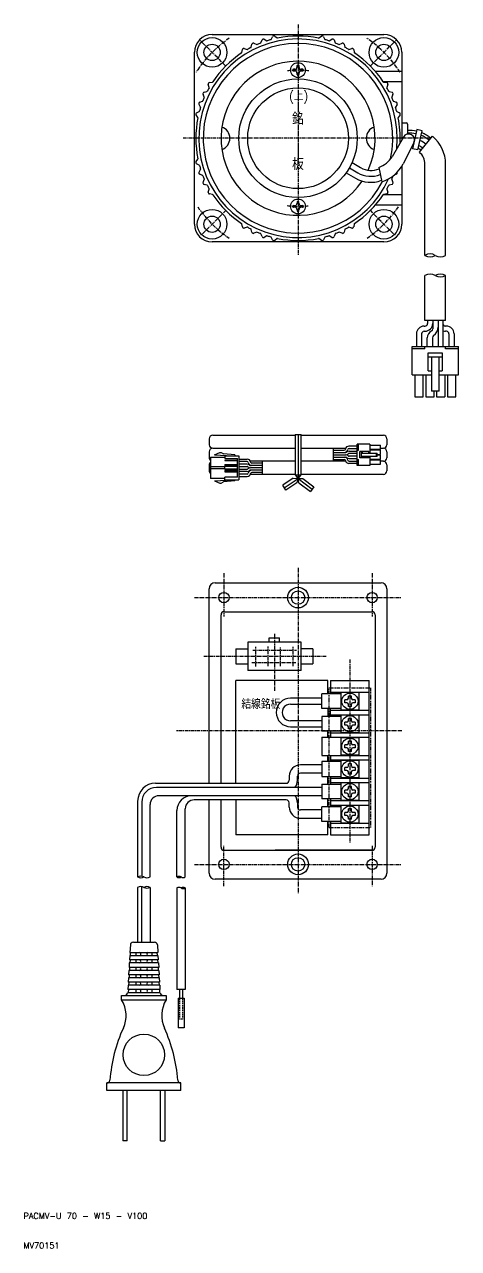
# Model space of a CAD drawing. Extents: x 10 to 447, y 10 to 423.
# Drawn here: x 10.3 to 156.8, y 10 to 423 of the extents above; entities that cross this region are included whole.
import ezdxf

# ---------------------------------------------------------------- set-up
doc = ezdxf.new("R2010")
doc.units = 0
for name, pattern in [('CENTER', [2, 1.25, -0.25, 0.25, -0.25]), ('DASHED', [0.75, 0.5, -0.25]), ('PHANTOM', [2.5, 1.25, -0.25, 0.25, -0.25, 0.25, -0.25])]:
    doc.linetypes.add(name, pattern=pattern)
doc.layers.get('0').update_dxf_attribs({"linetype": 'CONTINUOUS'})
doc.layers.add('CENTER', color=1, linetype='CENTER')
doc.styles.get("Standard").update_dxf_attribs({"font": 'txt.shx', "bigfont": 'bigfont.shx'})
doc.styles.add('STANDARD2', font='txt.shx')

msp = doc.modelspace()

# ---------------------------------------------------------------- linework, layer by layer
at = {"color": 7, "linetype": 'CONTINUOUS'}
for p, q in [((73.68, 419.63), (131.68, 419.63)), ((90.15, 416.84), (90.53, 417.8)), ((91.24, 418.05), (92.13, 417.54)), ((93.59, 417.98), (94.06, 418.89)), ((94.8, 419.07), (95.63, 418.47)), ((109.72, 418.47), (110.55, 419.07)), ((111.29, 418.89), (111.76, 417.98)), ((113.22, 417.54), (114.11, 418.05)), ((114.82, 417.8), (115.2, 416.84)), ((67.68, 355.63), (67.68, 413.63)), ((83.73, 413.54), (83.89, 414.55)), ((84.54, 414.95), (85.52, 414.63)), ((86.86, 415.36), (87.13, 416.35)), ((87.81, 416.68), (88.75, 416.26)), ((116.6, 416.26), (117.54, 416.68)), ((118.23, 416.35), (118.5, 415.36)), ((119.83, 414.63), (120.81, 414.95)), ((121.46, 414.55), (121.62, 413.54)), ((137.68, 413.63), (137.68, 384.07)), ((102.38, 408.73), (102.38, 409.13)), ((102.98, 409.13), (102.98, 408.73)), ((101.58, 407.93), (101.18, 407.93)), ((101.18, 407.33), (101.58, 407.33)), ((102.38, 406.13), (102.38, 406.53)), ((102.98, 406.53), (102.98, 406.13)), ((104.18, 407.93), (103.78, 407.93)), ((103.78, 407.33), (104.18, 407.33)), ((137.68, 407.13), (128.83, 407.13)), ((72.67, 401.78), (72.36, 402.76)), ((72.75, 403.41), (73.77, 403.57)), ((137.68, 403.63), (131.48, 403.63)), ((131.59, 403.57), (132.6, 403.41)), ((132.99, 402.76), (132.68, 401.78)), ((69.5, 396.78), (70.46, 397.15)), ((71.04, 398.55), (70.63, 399.49)), ((70.95, 400.18), (71.94, 400.45)), ((133.41, 400.45), (134.4, 400.18)), ((134.72, 399.49), (134.31, 398.55)), ((134.89, 397.15), (135.85, 396.78)), ((68.84, 391.67), (68.24, 392.51)), ((68.41, 393.24), (69.33, 393.71)), ((69.76, 395.17), (69.25, 396.06)), ((136.1, 396.06), (135.59, 395.17)), ((136.02, 393.71), (136.94, 393.24)), ((137.11, 392.51), (136.51, 391.67)), ((137.68, 389.88), (139.18, 389.88)), ((139.68, 389.38), (139.68, 386.02)), ((138.24, 385.04), (134.4, 378.42)), ((142.82, 387.56), (141.36, 381.12)), ((144.52, 387.17), (142.82, 387.56)), ((143.06, 380.74), (144.52, 387.17)), ((143.63, 379.94), (148.07, 385.31)), ((141.81, 383.09), (138.19, 376.03)), ((143.06, 380.74), (141.36, 381.12)), ((68.24, 376.75), (68.84, 377.58)), ((69.33, 375.54), (68.41, 376.01)), ((120.91, 376.41), (123.81, 374.74)), ((145.52, 345.12), (145.52, 375.91)), ((152.49, 345.12), (152.49, 375.91)), ((69.25, 373.19), (69.76, 374.08)), ((70.46, 372.11), (69.5, 372.48)), ((118.91, 372.95), (122.02, 371.15)), ((120, 374.63), (122.81, 373)), ((129.91, 374.81), (130.96, 369.95)), ((135.85, 372.48), (135.1, 372.19)), ((137.68, 375.13), (137.68, 355.63)), ((70.63, 369.76), (71.04, 370.7)), ((71.94, 368.81), (70.95, 369.08)), ((134.4, 369.08), (133.41, 368.81)), ((134.31, 370.7), (134.72, 369.76)), ((72.36, 366.49), (72.67, 367.47)), ((73.77, 365.68), (72.75, 365.85)), ((131.48, 365.63), (137.68, 365.63)), ((132.6, 365.85), (131.59, 365.68)), ((132.68, 367.47), (132.99, 366.49)), ((101.18, 361.93), (101.58, 361.93)), ((101.58, 361.33), (101.18, 361.33)), ((102.38, 363.13), (102.38, 362.73)), ((102.38, 360.53), (102.38, 360.13)), ((102.98, 362.73), (102.98, 363.13)), ((102.98, 360.13), (102.98, 360.53)), ((103.78, 361.93), (104.18, 361.93)), ((104.18, 361.33), (103.78, 361.33)), ((128.83, 362.13), (137.68, 362.13)), ((83.89, 354.7), (83.73, 355.72)), ((121.62, 355.72), (121.46, 354.7)), ((85.52, 354.62), (84.54, 354.31)), ((87.13, 352.91), (86.86, 353.9)), ((88.75, 352.99), (87.81, 352.58)), ((90.53, 351.45), (90.15, 352.41)), ((92.13, 351.71), (91.24, 351.2)), ((94.06, 350.37), (93.59, 351.28)), ((111.76, 351.28), (111.29, 350.37)), ((114.11, 351.2), (113.22, 351.71)), ((115.2, 352.41), (114.82, 351.45)), ((117.54, 352.58), (116.6, 352.99)), ((118.5, 353.9), (118.23, 352.91)), ((120.81, 354.31), (119.83, 354.62)), ((131.68, 349.63), (73.68, 349.63)), ((95.63, 350.79), (94.8, 350.19)), ((110.55, 350.19), (109.72, 350.79)), ((145.52, 323.12), (145.52, 338.35)), ((152.49, 323.12), (152.49, 338.35)), ((152.49, 323.12), (145.52, 323.12)), ((146.39, 323.12), (146.39, 322.13)), ((148.13, 323.12), (148.13, 320.38)), ((149.96, 323.12), (149.96, 314.41)), ((151.71, 314.41), (151.71, 323.12)), ((142.64, 318.64), (142.64, 314.41)), ((144.39, 318.64), (144.39, 314.41)), ((145.26, 321.26), (145.52, 321.26)), ((145.26, 319.51), (145.52, 319.51)), ((152.75, 321.26), (152.49, 321.26)), ((152.75, 319.51), (152.49, 319.51)), ((153.62, 318.64), (153.62, 314.41)), ((155.37, 318.64), (155.37, 314.41)), ((141.16, 314.41), (156.85, 314.41)), ((141.16, 304.82), (141.16, 314.41)), ((145.52, 313.54), (145.52, 314.41)), ((146.3, 314.41), (146.3, 317.32)), ((148.05, 317.32), (148.05, 314.41)), ((152.49, 313.54), (152.49, 314.41)), ((156.85, 304.82), (156.85, 314.41)), ((145.52, 313.54), (141.16, 313.54)), ((146.65, 312.23), (151.36, 312.23)), ((146.65, 306.13), (146.65, 312.23)), ((146.65, 310.92), (151.36, 310.92)), ((147.7, 310.92), (147.7, 299.33)), ((150.31, 299.33), (150.31, 310.92)), ((151.36, 312.23), (151.36, 306.13)), ((156.85, 313.54), (152.49, 313.54)), ((146.65, 306.13), (147.7, 306.13)), ((150.31, 306.13), (151.36, 306.13)), ((141.16, 304.82), (147.7, 304.82)), ((142.12, 304.82), (142.12, 297.33)), ((144.91, 297.33), (144.91, 304.82)), ((145.78, 304.82), (145.78, 297.33)), ((150.31, 304.82), (156.85, 304.82)), ((152.23, 304.82), (152.23, 297.33)), ((153.1, 304.82), (153.1, 297.33)), ((155.89, 297.33), (155.89, 304.82)), ((150.31, 299.33), (147.7, 299.33)), ((148.57, 297.33), (148.57, 299.33)), ((149.44, 299.33), (149.44, 297.33)), ((142.12, 297.33), (144.91, 297.33)), ((145.78, 297.33), (148.57, 297.33)), ((149.44, 297.33), (152.23, 297.33)), ((153.1, 297.33), (155.89, 297.33)), ((72.68, 283.23), (72.68, 281.23)), ((73.88, 284.43), (101.68, 284.43)), ((101.68, 284.63), (101.68, 271.03)), ((101.68, 284.63), (103.68, 284.63)), ((102.68, 284.63), (102.68, 269.83)), ((103.68, 271.03), (103.68, 284.63)), ((103.68, 284.43), (131.48, 284.43)), ((122.68, 274.23), (122.68, 281.43)), ((126.92, 281.43), (122.68, 281.43)), ((123.08, 279.43), (123.08, 281.43)), ((126.92, 281.43), (126.92, 278.43)), ((126.92, 281.05), (130.52, 281.05)), ((130.52, 279.65), (130.52, 281.05)), ((132.68, 283.23), (132.68, 281.23)), ((72.68, 278.83), (72.68, 276.83)), ((73.12, 277.03), (77.92, 277.03)), ((73.12, 277.03), (73.12, 269.83)), ((73.88, 280.03), (101.68, 280.03)), ((74.48, 277.83), (76.28, 278.63)), ((74.48, 277.83), (80.6, 277.43)), ((76.28, 278.63), (76.68, 278.63)), ((76.68, 278.63), (77.48, 278.11)), ((81.4, 277.86), (77.48, 278.11)), ((77.92, 277.43), (82.68, 277.43)), ((77.92, 277.43), (77.92, 276.63)), ((81.4, 277.86), (81.4, 277.43)), ((82.68, 277.43), (82.68, 269.43)), ((103.68, 280.03), (118.75, 280.03)), ((114.68, 275.63), (114.68, 280.03)), ((114.68, 279.43), (118.28, 279.43)), ((114.68, 278.63), (118.77, 278.63)), ((114.68, 277.83), (118.77, 277.83)), ((114.68, 277.83), (118.77, 277.83)), ((114.68, 277.03), (118.77, 277.03)), ((122.68, 280.75), (119.85, 280.75)), ((119.88, 279.95), (122.68, 279.95)), ((119.88, 279.07), (122.68, 279.07)), ((122.68, 278.27), (119.88, 278.27)), ((122.68, 277.39), (119.88, 277.39)), ((122.68, 279.43), (123.08, 279.43)), ((123.52, 276.75), (123.52, 278.91)), ((126.52, 278.91), (123.52, 278.91)), ((126.52, 276.75), (123.52, 276.75)), ((124.12, 276.75), (124.12, 278.91)), ((124.12, 278.43), (129.44, 278.43)), ((129.44, 277.23), (124.12, 277.23)), ((124.44, 278.43), (124.44, 278.91)), ((124.44, 276.75), (124.44, 277.23)), ((126.52, 278.43), (126.52, 278.91)), ((126.52, 276.75), (126.52, 277.23)), ((130.52, 279.65), (126.92, 279.65)), ((130.52, 279.37), (126.92, 279.37)), ((126.92, 277.23), (126.92, 274.23)), ((129.16, 277.23), (129.16, 278.43)), ((129.44, 277.23), (129.44, 278.43)), ((129.44, 277.97), (130.52, 277.97)), ((130.52, 277.69), (129.44, 277.69)), ((130.52, 280.03), (131.48, 280.03)), ((130.52, 277.97), (130.52, 279.37)), ((130.52, 276.29), (130.52, 277.69)), ((132.68, 278.83), (132.68, 276.83)), ((72.68, 274.43), (72.68, 272.43)), ((77.92, 273.75), (73.12, 273.75)), ((77.92, 273.11), (73.12, 273.11)), ((77.92, 276.63), (82.28, 276.63)), ((77.92, 276.05), (82.28, 276.05)), ((77.92, 276.05), (77.92, 275.85)), ((77.92, 275.85), (82.28, 275.85)), ((77.92, 274.57), (77.92, 274.37)), ((77.92, 274.57), (82.28, 274.57)), ((77.92, 274.37), (82.28, 274.37)), ((77.92, 274.17), (77.92, 273.97)), ((77.92, 274.17), (82.28, 274.17)), ((77.92, 273.97), (82.28, 273.97)), ((77.92, 273.11), (77.92, 273.75)), ((77.92, 273.09), (82.28, 273.09)), ((77.92, 273.09), (77.92, 272.89)), ((77.92, 272.89), (82.28, 272.89)), ((77.92, 272.69), (77.92, 272.49)), ((77.92, 272.69), (82.28, 272.69)), ((82.28, 270.23), (82.28, 276.63)), ((82.68, 276.35), (85.5, 276.35)), ((85.48, 275.55), (82.68, 275.55)), ((85.48, 274.67), (82.68, 274.67)), ((82.68, 273.87), (85.48, 273.87)), ((82.68, 272.99), (85.48, 272.99)), ((90.68, 274.23), (86.58, 274.23)), ((90.68, 273.43), (86.58, 273.43)), ((90.68, 273.43), (86.58, 273.43)), ((90.68, 272.63), (86.58, 272.63)), ((101.68, 275.63), (86.6, 275.63)), ((90.68, 275.03), (87.08, 275.03)), ((90.68, 271.23), (90.68, 275.63)), ((118.75, 275.63), (103.68, 275.63)), ((114.68, 276.23), (118.28, 276.23)), ((122.68, 274.91), (119.85, 274.91)), ((119.88, 276.59), (122.68, 276.59)), ((119.88, 275.71), (122.68, 275.71)), ((122.68, 276.23), (123.08, 276.23)), ((126.92, 274.23), (122.68, 274.23)), ((123.08, 274.23), (123.08, 276.23)), ((130.52, 276.29), (126.92, 276.29)), ((130.52, 276.01), (126.92, 276.01)), ((126.92, 274.61), (130.52, 274.61)), ((130.52, 274.61), (130.52, 276.01)), ((131.48, 275.63), (130.52, 275.63)), ((132.68, 274.43), (132.68, 272.43)), ((77.92, 269.83), (73.12, 269.83)), ((74.48, 269.03), (80.6, 269.43)), ((74.48, 269.03), (76.28, 268.23)), ((76.68, 268.23), (77.48, 268.74)), ((81.4, 269), (77.48, 268.74)), ((77.92, 272.49), (82.28, 272.49)), ((77.92, 272.29), (77.92, 272.09)), ((77.92, 272.29), (82.28, 272.29)), ((77.92, 272.09), (82.28, 272.09)), ((82.28, 270.23), (77.92, 270.23)), ((77.92, 269.43), (77.92, 270.23)), ((77.92, 269.43), (82.68, 269.43)), ((81.4, 269), (81.4, 269.43)), ((85.48, 272.19), (82.68, 272.19)), ((85.48, 271.31), (82.68, 271.31)), ((82.68, 270.51), (85.5, 270.51)), ((101.68, 271.23), (86.6, 271.23)), ((90.68, 271.83), (87.08, 271.83)), ((101.03, 269.93), (97.49, 267.56)), ((98.05, 266.73), (102.68, 269.83)), ((101.03, 269.93), (102.68, 269.83)), ((101.68, 271.03), (103.68, 271.03)), ((101.68, 271.03), (102.68, 269.83)), ((102.28, 270.31), (102.28, 269.85)), ((102.68, 269.83), (102.32, 268.38)), ((102.68, 269.83), (103.68, 271.03)), ((102.68, 269.83), (104.28, 269.88)), ((102.68, 269.83), (107.46, 266.25)), ((103, 268.34), (102.68, 269.83)), ((103.08, 269.84), (103.08, 270.31)), ((131.48, 271.23), (103.68, 271.23)), ((104.28, 269.88), (108.06, 267.05)), ((76.28, 268.23), (76.68, 268.23)), ((98.6, 265.9), (97.49, 267.56)), ((102.32, 268.38), (98.6, 265.9)), ((103, 268.34), (106.86, 265.45)), ((108.06, 267.05), (106.86, 265.45)), ((72.68, 167), (72.68, 232.63)), ((74.68, 234.63), (130.68, 234.63)), ((132.68, 232.63), (132.68, 136.63)), ((76.68, 167), (76.68, 223.88)), ((77.68, 224.88), (127.68, 224.88)), ((128.68, 223.88), (128.68, 145.38)), ((92.98, 214.63), (92.98, 216.03)), ((92.98, 216.03), (96.38, 216.03)), ((96.38, 214.63), (96.38, 216.03)), ((81.68, 212.33), (81.68, 207.33)), ((81.68, 212.33), (85.68, 212.33)), ((103.68, 214.63), (85.68, 214.63)), ((85.68, 214.63), (85.68, 205.03)), ((103.68, 205.03), (103.68, 214.63)), ((107.68, 212.33), (103.68, 212.33)), ((107.68, 212.33), (107.68, 207.33)), ((81.68, 207.33), (85.68, 207.33)), ((103.68, 207.33), (107.68, 207.33)), ((103.68, 205.03), (85.68, 205.03)), ((81.68, 167), (81.68, 201.63)), ((112.68, 201.63), (81.68, 201.63)), ((112.68, 197.18), (112.68, 201.63)), ((113.68, 201.63), (113.68, 197.18)), ((113.68, 201.63), (126.68, 201.63)), ((126.68, 149.63), (126.68, 201.63)), ((110.68, 195.68), (100.14, 195.68)), ((117.18, 197.18), (110.68, 197.18)), ((110.68, 192.18), (110.68, 197.18)), ((113.68, 197.74), (126.68, 197.74)), ((117.18, 191.68), (117.18, 197.68)), ((117.18, 197.68), (123.18, 197.68)), ((119.18, 195.18), (118.43, 195.18)), ((118.43, 194.18), (118.43, 195.18)), ((119.18, 194.18), (118.43, 194.18)), ((119.68, 195.68), (119.68, 196.43)), ((120.68, 196.43), (119.68, 196.43)), ((120.68, 195.68), (120.68, 196.43)), ((121.93, 195.18), (121.18, 195.18)), ((121.93, 194.18), (121.18, 194.18)), ((121.93, 195.18), (121.93, 194.18)), ((123.18, 197.68), (123.18, 191.68)), ((100.14, 193.68), (110.68, 193.68)), ((117.18, 192.18), (110.68, 192.18)), ((112.68, 192.18), (112.68, 189.56)), ((113.68, 189.56), (113.68, 192.18)), ((113.68, 191.62), (126.68, 191.62)), ((113.68, 190.12), (126.68, 190.12)), ((123.18, 191.68), (117.18, 191.68)), ((117.18, 190.06), (123.18, 190.06)), ((117.18, 184.06), (117.18, 190.06)), ((119.68, 192.93), (119.68, 193.68)), ((120.68, 192.93), (119.68, 192.93)), ((120.68, 192.93), (120.68, 193.68)), ((123.18, 190.06), (123.18, 184.06)), ((110.68, 188.06), (100.14, 188.06)), ((100.14, 186.06), (110.68, 186.06)), ((117.18, 189.56), (110.68, 189.56)), ((110.68, 189.56), (110.68, 184.56)), ((119.18, 187.56), (118.43, 187.56)), ((118.43, 186.56), (118.43, 187.56)), ((119.18, 186.56), (118.43, 186.56)), ((119.68, 188.06), (119.68, 188.81)), ((120.68, 188.81), (119.68, 188.81)), ((119.68, 185.31), (119.68, 186.06)), ((120.68, 188.06), (120.68, 188.81)), ((120.68, 185.31), (120.68, 186.06)), ((121.93, 187.56), (121.18, 187.56)), ((121.93, 186.56), (121.18, 186.56)), ((121.93, 187.56), (121.93, 186.56)), ((117.18, 184.56), (110.68, 184.56)), ((110.68, 182.5), (126.68, 182.5)), ((110.68, 182.5), (110.68, 176.38)), ((112.68, 182.5), (112.68, 184.56)), ((113.68, 184.56), (113.68, 182.5)), ((113.68, 184), (126.68, 184)), ((123.18, 184.06), (117.18, 184.06)), ((117.18, 182.44), (123.18, 182.44)), ((117.18, 176.44), (117.18, 182.44)), ((120.68, 185.31), (119.68, 185.31)), ((123.18, 182.44), (123.18, 176.44)), ((119.18, 179.94), (118.43, 179.94)), ((118.43, 178.94), (118.43, 179.94)), ((119.18, 178.94), (118.43, 178.94)), ((119.68, 180.44), (119.68, 181.19)), ((120.68, 181.19), (119.68, 181.19)), ((119.68, 177.69), (119.68, 178.44)), ((120.68, 177.69), (119.68, 177.69)), ((120.68, 180.44), (120.68, 181.19)), ((120.68, 177.69), (120.68, 178.44)), ((121.93, 179.94), (121.18, 179.94)), ((121.93, 178.94), (121.18, 178.94)), ((121.93, 179.94), (121.93, 178.94)), ((110.68, 176.38), (126.68, 176.38)), ((117.18, 174.32), (110.68, 174.32)), ((110.68, 174.32), (110.68, 169.32)), ((112.68, 174.32), (112.68, 176.38)), ((113.68, 176.38), (113.68, 174.32)), ((113.68, 174.88), (126.68, 174.88)), ((123.18, 176.44), (117.18, 176.44)), ((117.18, 174.82), (123.18, 174.82)), ((117.18, 168.82), (117.18, 174.82)), ((119.68, 172.82), (119.68, 173.57)), ((120.68, 173.57), (119.68, 173.57)), ((120.68, 172.82), (120.68, 173.57)), ((123.18, 174.82), (123.18, 168.82)), ((99.68, 169.42), (99.68, 168)), ((102.48, 168), (102.48, 169.42)), ((110.68, 173.22), (103.48, 173.22)), ((110.68, 170.42), (103.48, 170.42)), ((119.18, 172.32), (118.43, 172.32)), ((118.43, 171.32), (118.43, 172.32)), ((119.18, 171.32), (118.43, 171.32)), ((119.68, 170.07), (119.68, 170.82)), ((120.68, 170.07), (119.68, 170.07)), ((120.68, 170.07), (120.68, 170.82)), ((121.93, 172.32), (121.18, 172.32)), ((121.93, 171.32), (121.18, 171.32)), ((121.93, 172.32), (121.93, 171.32)), ((54.54, 167), (72.68, 167)), ((110.68, 165.6), (54.94, 165.6)), ((72.68, 167), (76.68, 167)), ((76.68, 167), (81.68, 167)), ((81.68, 167), (98.68, 167)), ((110.68, 169.32), (117.18, 169.32)), ((110.68, 166.7), (117.18, 166.7)), ((110.68, 166.7), (110.68, 161.7)), ((112.68, 166.7), (112.68, 169.32)), ((113.68, 169.32), (113.68, 166.7)), ((113.68, 168.76), (126.68, 168.76)), ((113.68, 167.26), (126.68, 167.26)), ((123.18, 168.82), (117.18, 168.82)), ((117.18, 167.2), (123.18, 167.2)), ((117.18, 161.2), (117.18, 167.2)), ((119.68, 165.2), (119.68, 165.95)), ((120.68, 165.95), (119.68, 165.95)), ((120.68, 165.2), (120.68, 165.95)), ((123.18, 167.2), (123.18, 161.2)), ((110.68, 162.8), (55.74, 162.8)), ((72.68, 161.4), (67.61, 161.4)), ((72.68, 136.63), (72.68, 161.4)), ((76.68, 161.4), (72.68, 161.4)), ((81.68, 161.4), (76.68, 161.4)), ((76.68, 145.38), (76.68, 161.15)), ((81.68, 161.4), (81.68, 149.63)), ((98.68, 161.4), (81.68, 161.4)), ((117.18, 161.7), (110.68, 161.7)), ((112.68, 159.08), (112.68, 161.7)), ((113.68, 161.7), (113.68, 159.08)), ((113.68, 161.14), (126.68, 161.14)), ((123.18, 161.2), (117.18, 161.2)), ((119.18, 164.7), (118.43, 164.7)), ((118.43, 163.7), (118.43, 164.7)), ((119.18, 163.7), (118.43, 163.7)), ((119.68, 162.45), (119.68, 163.2)), ((120.68, 162.45), (119.68, 162.45)), ((120.68, 162.45), (120.68, 163.2)), ((121.93, 164.7), (121.18, 164.7)), ((121.93, 163.7), (121.18, 163.7)), ((121.93, 164.7), (121.93, 163.7)), ((48.54, 161), (48.54, 135.37)), ((49.94, 160.6), (49.94, 135.62)), ((52.74, 135.37), (52.74, 159.8)), ((61.81, 135.37), (61.81, 157.8)), ((64.61, 135.37), (64.61, 158.4)), ((99.68, 158.98), (99.68, 160.4)), ((102.48, 160.4), (102.48, 158.98)), ((110.68, 157.98), (103.48, 157.98)), ((117.18, 159.08), (110.68, 159.08)), ((110.68, 154.08), (110.68, 159.08)), ((113.68, 159.64), (126.68, 159.64)), ((117.18, 159.58), (123.18, 159.58)), ((117.18, 153.58), (117.18, 159.58)), ((119.18, 157.08), (118.43, 157.08)), ((118.43, 156.08), (118.43, 157.08)), ((119.68, 157.58), (119.68, 158.33)), ((120.68, 158.33), (119.68, 158.33)), ((120.68, 157.58), (120.68, 158.33)), ((121.93, 157.08), (121.18, 157.08)), ((121.93, 157.08), (121.93, 156.08)), ((123.18, 159.58), (123.18, 153.58)), ((103.48, 155.18), (110.68, 155.18)), ((117.18, 154.08), (110.68, 154.08)), ((112.68, 149.63), (112.68, 154.08)), ((113.68, 154.08), (113.68, 149.63)), ((113.68, 153.52), (126.68, 153.52)), ((123.18, 153.58), (117.18, 153.58)), ((119.18, 156.08), (118.43, 156.08)), ((119.68, 154.83), (119.68, 155.58)), ((120.68, 154.83), (119.68, 154.83)), ((120.68, 154.83), (120.68, 155.58)), ((121.93, 156.08), (121.18, 156.08)), ((112.68, 149.63), (81.68, 149.63)), ((113.68, 149.63), (126.68, 149.63)), ((113.68, 149.63), (126.68, 149.63)), ((77.68, 144.38), (127.68, 144.38)), ((127.68, 144.38), (94.97, 144.38)), ((130.68, 134.63), (74.68, 134.63)), ((48.54, 131.86), (48.54, 113.36)), ((49.94, 113.36), (49.94, 132.11)), ((52.74, 131.86), (52.74, 113.36)), ((61.81, 131.65), (61.81, 97.42)), ((64.61, 131.65), (64.61, 97.42)), ((46.09, 112.42), (45.94, 109.86)), ((47.09, 113.36), (54.2, 113.36)), ((55.2, 112.42), (55.35, 109.86)), ((45.88, 108.86), (45.79, 107.36)), ((45.88, 108.86), (55.41, 108.86)), ((45.94, 109.86), (55.35, 109.86)), ((46.08, 108.86), (46.14, 109.86)), ((47.94, 109.86), (47.94, 108.86)), ((53.34, 109.86), (53.34, 108.86)), ((55.21, 108.86), (55.15, 109.86)), ((55.41, 108.86), (55.49, 107.36)), ((45.58, 103.86), (45.49, 102.36)), ((55.7, 103.86), (45.58, 103.86)), ((45.73, 106.36), (45.64, 104.86)), ((55.64, 104.86), (45.64, 104.86)), ((55.55, 106.36), (45.73, 106.36)), ((45.84, 104.86), (45.78, 103.86)), ((55.49, 107.36), (45.79, 107.36)), ((45.99, 107.36), (45.93, 106.36)), ((47.94, 107.36), (47.94, 106.36)), ((47.94, 104.86), (47.94, 103.86)), ((53.34, 107.36), (53.34, 106.36)), ((53.34, 104.86), (53.34, 103.86)), ((55.29, 107.36), (55.35, 106.36)), ((55.44, 104.86), (55.5, 103.86)), ((55.55, 106.36), (55.64, 104.86)), ((55.7, 103.86), (55.79, 102.36)), ((45.44, 101.36), (45.35, 99.86)), ((55.94, 99.86), (45.35, 99.86)), ((55.85, 101.36), (45.44, 101.36)), ((55.79, 102.36), (45.49, 102.36)), ((45.55, 99.86), (45.49, 98.86)), ((45.7, 102.36), (45.64, 101.36)), ((47.94, 102.36), (47.94, 101.36)), ((47.94, 99.86), (47.94, 98.86)), ((53.34, 102.36), (53.34, 101.36)), ((53.34, 99.86), (53.34, 98.86)), ((55.59, 102.36), (55.65, 101.36)), ((55.74, 99.86), (55.79, 98.86)), ((55.85, 101.36), (55.94, 99.86)), ((43.14, 95.36), (58.14, 95.36)), ((43.14, 93.86), (43.14, 95.36)), ((45.14, 96.36), (56.14, 96.36)), ((45.29, 98.86), (45.2, 97.36)), ((56.08, 97.36), (45.2, 97.36)), ((55.99, 98.86), (45.29, 98.86)), ((45.4, 97.36), (45.34, 96.36)), ((47.94, 97.36), (47.94, 96.36)), ((53.34, 97.36), (53.34, 96.36)), ((55.88, 97.36), (55.94, 96.36)), ((55.99, 98.86), (56.08, 97.36)), ((58.14, 95.36), (58.14, 93.86)), ((64.61, 97.42), (61.81, 97.42)), ((62.71, 97.42), (62.71, 94.42)), ((63.71, 97.42), (63.71, 94.42)), ((43.33, 93.86), (58.04, 93.86)), ((62.21, 94.42), (64.21, 94.42)), ((62.21, 94.42), (62.21, 84.42)), ((64.21, 94.42), (64.21, 84.42)), ((64.21, 84.42), (62.21, 84.42)), ((38.14, 63.36), (38.14, 65.86)), ((63.14, 65.86), (38.14, 65.86)), ((63.14, 63.36), (38.14, 63.36)), ((43.54, 63.36), (43.54, 46.36)), ((45.04, 46.36), (45.04, 63.36)), ((56.24, 46.36), (56.24, 63.36)), ((57.74, 63.36), (57.74, 46.36)), ((63.14, 63.36), (63.14, 65.86)), ((45.04, 46.36), (43.54, 46.36)), ((56.24, 46.36), (57.74, 46.36))]:
    msp.add_line(p, q, dxfattribs=at)
at = {"color": 3, "linetype": 'PHANTOM'}
for p, q in [((113.18, 152.02), (113.18, 199.24)), ((113.18, 199.24), (127.18, 199.24)), ((127.18, 199.24), (127.18, 152.02)), ((113.18, 152.02), (127.18, 152.02))]:
    msp.add_line(p, q, dxfattribs=at)
at = {"color": 3, "linetype": 'DASHED'}
for p, q in [((62.71, 94.42), (62.71, 87.42)), ((63.71, 94.42), (63.71, 87.42)), ((63.71, 87.42), (62.71, 87.42))]:
    msp.add_line(p, q, dxfattribs=at)
at = {"color": 7, "linetype": 'CONTINUOUS'}
for centre, radius in [((73.68, 413.62), 5), ((131.67, 413.62), 5), ((73.68, 413.62), 2.75), ((131.67, 413.62), 2.75), ((102.68, 407.63), 2.5), ((102.68, 384.63), 20), ((102.68, 384.63), 17), ((102.68, 361.63), 2.5), ((73.68, 355.64), 5), ((131.67, 355.64), 5), ((73.68, 355.64), 2.75), ((131.67, 355.64), 2.75), ((77.68, 229.63), 1.75), ((102.68, 229.63), 3.5), ((102.68, 229.63), 2.25), ((127.68, 229.63), 1.75), ((120.18, 194.68), 2.75), ((120.18, 187.06), 2.75), ((120.18, 179.44), 2.75), ((120.18, 171.82), 2.75), ((120.18, 164.2), 2.75), ((120.18, 156.58), 2.75), ((77.68, 139.63), 1.75), ((102.68, 139.63), 3.5), ((102.68, 139.63), 2.25), ((127.68, 139.63), 1.75), ((50.64, 75.36), 7)]:
    msp.add_circle(centre, radius, dxfattribs=at)
for centre, radius, start, end in [((73.68, 413.63), 6, 90, 180), ((102.68, 384.63), 33.5, 354.0857, 335.8513), ((90.99, 417.62), 0.5, 60.2333, 158.7667), ((92.23, 417.72), 0.2, 240.2333, 287.5182), ((102.68, 384.63), 34.5, 105.4818, 107.5182), ((93.41, 418.07), 0.2, 285.4818, 332.7667), ((94.5, 418.66), 0.5, 54.2333, 152.7667), ((95.75, 418.63), 0.2, 234.2333, 281.5182), ((102.68, 384.63), 34.5, 78.4818, 101.5182), ((109.6, 418.63), 0.2, 258.4818, 305.7667), ((110.85, 418.66), 0.5, 27.2333, 125.7667), ((111.94, 418.07), 0.2, 207.2333, 254.5182), ((102.68, 384.63), 34.5, 72.4818, 74.5182), ((113.12, 417.72), 0.2, 252.4818, 299.7667), ((114.36, 417.62), 0.5, 21.2333, 119.7667), ((131.68, 413.63), 6, 0, 90), ((102.68, 384.63), 32, 347.4621, 332.8051), ((102.68, 384.63), 34.5, 123.4818, 146.5182), ((83.53, 413.57), 0.2, 303.4818, 350.7667), ((84.39, 414.47), 0.5, 72.2333, 170.7667), ((85.58, 414.82), 0.2, 252.2333, 299.5182), ((102.68, 384.63), 34.5, 117.4818, 119.5182), ((86.66, 415.41), 0.2, 297.4818, 344.7667), ((87.61, 416.22), 0.5, 66.2333, 164.7667), ((88.83, 416.44), 0.2, 246.2333, 293.5182), ((102.68, 384.63), 34.5, 111.4818, 113.5182), ((89.97, 416.92), 0.2, 291.4818, 338.7667), ((115.38, 416.92), 0.2, 201.2333, 248.5182), ((102.68, 384.63), 34.5, 66.4818, 68.5182), ((116.52, 416.44), 0.2, 246.4818, 293.7667), ((117.74, 416.22), 0.5, 15.2333, 113.7667), ((118.69, 415.41), 0.2, 195.2333, 242.5182), ((102.68, 384.63), 34.5, 60.4818, 62.5182), ((119.77, 414.82), 0.2, 240.4818, 287.7667), ((120.96, 414.47), 0.5, 9.2333, 107.7667), ((121.82, 413.57), 0.2, 189.2333, 236.5182), ((102.68, 384.63), 34.5, 33.4818, 56.5182), ((102.68, 384.63), 26, 335.5385, 326.2416), ((102.68, 409.13), 0.3, 90.0191, 180), ((102.68, 409.13), 0.3, 0, 90.0191), ((101.18, 407.63), 0.3, 90.0191, 180), ((101.18, 407.63), 0.3, 180, 269.9809), ((101.58, 408.73), 0.8, 270, 0), ((101.58, 406.53), 0.8, 0, 90), ((102.68, 406.13), 0.3, 180, 269.9809), ((102.68, 406.13), 0.3, 269.9809, 0), ((103.78, 408.73), 0.8, 180, 269.9928), ((103.78, 406.53), 0.8, 90.0072, 180), ((104.18, 407.63), 0.3, 0, 90.0191), ((104.18, 407.63), 0.3, 269.9809, 0), ((102.68, 384.63), 34.5, 150.4818, 152.5182), ((72.83, 402.91), 0.5, 99.2333, 197.7667), ((72.48, 401.72), 0.2, 330.4818, 17.7667), ((73.73, 403.77), 0.2, 279.2333, 326.5182), ((131.62, 403.77), 0.2, 213.4818, 260.7667), ((132.52, 402.91), 0.5, 342.2333, 80.7667), ((132.87, 401.72), 0.2, 162.2333, 209.5182), ((102.68, 384.63), 34.5, 27.4818, 29.5182), ((69.68, 396.31), 0.5, 111.2333, 209.7667), ((70.39, 397.33), 0.2, 291.2333, 338.5182), ((102.68, 384.63), 34.5, 156.4818, 158.5182), ((71.08, 399.69), 0.5, 105.2333, 203.7667), ((70.86, 398.47), 0.2, 336.4818, 23.7667), ((71.89, 400.64), 0.2, 285.2333, 332.5182), ((133.46, 400.64), 0.2, 207.4818, 254.7667), ((134.49, 398.47), 0.2, 156.2333, 203.5182), ((102.68, 384.63), 34.5, 21.4818, 23.5182), ((134.27, 399.69), 0.5, 336.2333, 74.7667), ((134.96, 397.33), 0.2, 201.4818, 248.7667), ((135.67, 396.31), 0.5, 330.2333, 68.7667), ((68.64, 392.8), 0.5, 117.2333, 215.7667), ((69.23, 393.89), 0.2, 297.2333, 344.5182), ((102.68, 384.63), 34.5, 162.4818, 164.5182), ((69.58, 395.07), 0.2, 342.4818, 29.7667), ((135.77, 395.07), 0.2, 150.2333, 197.5182), ((102.68, 384.63), 34.5, 15.4818, 17.5182), ((136.12, 393.89), 0.2, 195.4818, 242.7667), ((136.71, 392.8), 0.5, 324.2333, 62.7667), ((102.68, 384.63), 34.5, 168.4818, 191.5182), ((68.67, 391.56), 0.2, 348.4818, 35.7667), ((75.68, 384.63), 4, 288.6293, 71.3703), ((129.68, 384.63), 4, 108.6297, 251.3707), ((136.68, 391.56), 0.2, 144.2333, 191.5182), ((102.68, 384.63), 34.5, 357.547, 11.5182), ((139.18, 389.38), 0.5, 0, 90), ((140, 384.02), 2.03, 332.8657, 149.8637), ((140.29, 375.91), 11.33, 77.7524, 93.1074), ((140.29, 375.91), 10.46, 77.8008, 93.3667), ((140.29, 375.91), 10.46, 50.3493, 68.215), ((140.29, 375.91), 11.33, 50.3493, 68.9088), ((140.29, 375.91), 12.2, 359.9995, 50.3493), ((140.29, 375.91), 6.1, 78.2504, 81.2471), ((140.29, 375.91), 6.1, 50.349, 61.6919), ((140.29, 375.91), 6.97, 50.3491, 63.6665), ((140.29, 375.91), 8.71, 50.3497, 66.404), ((68.64, 376.46), 0.5, 144.2333, 242.7667), ((68.67, 377.7), 0.2, 324.2333, 11.5182), ((127.48, 382.43), 8, 287.7212, 329.8637), ((127.33, 381.59), 12.2, 287.302, 332.8657), ((140.29, 375.91), 5.23, 0, 50.3489), ((69.68, 372.94), 0.5, 150.2333, 248.7667), ((69.23, 375.36), 0.2, 15.4818, 62.7667), ((102.68, 384.63), 34.5, 195.4818, 197.5182), ((69.58, 374.18), 0.2, 330.2333, 17.5182), ((70.39, 371.92), 0.2, 21.4818, 68.7667), ((102.68, 384.63), 34.5, 201.4818, 203.5182), ((127.31, 380.81), 9.01, 239.9996, 290.3285), ((127.33, 380.84), 7.05, 239.9993, 292.357), ((102.68, 384.63), 34.5, 336.4818, 338.3588), ((135.67, 372.94), 0.5, 291.2333, 23.1504), ((71.08, 369.56), 0.5, 156.2333, 254.7667), ((70.86, 370.78), 0.2, 336.2333, 23.5182), ((71.89, 368.61), 0.2, 27.4818, 74.7667), ((102.68, 384.63), 34.5, 207.4818, 209.5182), ((72.48, 367.53), 0.2, 342.2333, 29.5182), ((127.19, 380.11), 10.34, 239.9994, 290.7483), ((132.87, 367.53), 0.2, 150.4818, 197.7667), ((102.68, 384.63), 34.5, 330.4818, 332.5182), ((133.46, 368.61), 0.2, 105.2333, 152.5182), ((134.49, 370.78), 0.2, 156.4818, 203.7667), ((134.27, 369.56), 0.5, 285.2333, 23.7667), ((72.83, 366.34), 0.5, 162.2333, 260.7667), ((73.73, 365.48), 0.2, 33.4818, 80.7667), ((102.68, 384.63), 34.5, 213.4818, 236.5182), ((102.68, 384.63), 34.5, 303.4818, 326.5182), ((131.62, 365.48), 0.2, 99.2333, 146.5182), ((132.52, 366.34), 0.5, 279.2333, 17.7667), ((101.18, 361.63), 0.3, 90, 180), ((101.18, 361.63), 0.3, 180, 270), ((101.58, 362.73), 0.8, 270, 0), ((101.58, 360.53), 0.8, 0, 90), ((102.68, 363.13), 0.3, 90, 180), ((102.68, 360.13), 0.3, 180, 270), ((102.68, 363.13), 0.3, 0, 90), ((102.68, 360.13), 0.3, 270, 0), ((103.78, 362.73), 0.8, 180, 270.0072), ((103.78, 360.53), 0.8, 89.9928, 180), ((104.18, 361.63), 0.3, 0, 90), ((104.18, 361.63), 0.3, 270, 0), ((73.68, 355.63), 6, 180, 270), ((83.53, 355.69), 0.2, 9.2333, 56.5182), ((121.82, 355.69), 0.2, 123.4818, 170.7667), ((131.68, 355.63), 6, 270, 0), ((84.39, 354.78), 0.5, 189.2333, 287.7667), ((85.58, 354.43), 0.2, 60.4818, 107.7667), ((102.68, 384.63), 34.5, 240.4818, 242.5182), ((86.66, 353.84), 0.2, 15.2333, 62.5182), ((87.61, 353.04), 0.5, 195.2333, 293.7667), ((88.83, 352.81), 0.2, 66.4818, 113.7667), ((102.68, 384.63), 34.5, 246.4818, 248.5182), ((89.97, 352.34), 0.2, 21.2333, 68.5182), ((90.99, 351.63), 0.5, 201.2333, 299.7667), ((92.23, 351.54), 0.2, 72.4818, 119.7667), ((102.68, 384.63), 34.5, 252.4818, 254.5182), ((93.41, 351.19), 0.2, 27.2333, 74.5182), ((111.94, 351.19), 0.2, 105.4818, 152.7667), ((102.68, 384.63), 34.5, 285.4818, 287.5182), ((113.12, 351.54), 0.2, 60.2333, 107.5182), ((114.36, 351.63), 0.5, 240.2333, 338.7667), ((115.38, 352.34), 0.2, 111.4818, 158.7667), ((102.68, 384.63), 34.5, 291.4818, 293.5182), ((116.52, 352.81), 0.2, 66.2333, 113.5182), ((117.74, 353.04), 0.5, 246.2333, 344.7667), ((118.69, 353.84), 0.2, 117.4818, 164.7667), ((102.68, 384.63), 34.5, 297.4818, 299.5182), ((119.77, 354.43), 0.2, 72.2333, 119.5182), ((120.96, 354.78), 0.5, 252.2333, 350.7667), ((94.5, 350.59), 0.5, 207.2333, 305.7667), ((95.75, 350.63), 0.2, 78.4818, 125.7667), ((102.68, 384.63), 34.5, 258.4818, 281.5182), ((109.6, 350.63), 0.2, 54.2333, 101.5182), ((110.85, 350.59), 0.5, 234.2333, 332.7667), ((145.26, 318.64), 2.61, 90, 180), ((145.26, 318.64), 0.871, 90, 180), ((145.52, 322.13), 2.61, 270, 0), ((145.52, 322.13), 0.871, 270, 0), ((148.92, 317.32), 2.61, 118.3589, 180), ((147.26, 320.38), 0.871, 298.356, 0), ((148.92, 317.32), 0.871, 124.1558, 180), ((146.46, 320.93), 3.5, 304.1558, 0), ((152.49, 322.13), 0.872, 205.8506, 270), ((152.49, 322.13), 2.61, 252.5423, 270), ((152.75, 318.64), 2.61, 0, 90), ((152.75, 318.64), 0.871, 0, 90), ((73.88, 283.23), 1.2, 90, 180), ((73.88, 281.23), 1.2, 180, 270), ((131.48, 283.23), 1.2, 0, 90), ((131.48, 281.23), 1.2, 270, 0), ((73.88, 278.83), 1.2, 90, 180), ((73.88, 276.83), 1.2, 180, 230.7019), ((118.28, 279.83), 0.4, 270, 349.9207), ((118.3, 279.83), 1.2, 270, 349.9215), ((118.3, 275.83), 1.2, 10.0785, 90), ((119.85, 279.55), 1.2, 90, 169.9215), ((118.77, 279.03), 0.4, 270, 313.5312), ((118.77, 279.03), 1.2, 270, 313.5312), ((118.77, 276.63), 1.2, 46.4688, 90), ((118.77, 276.63), 0.4, 46.4688, 90), ((119.88, 277.87), 1.2, 90, 133.5277), ((119.88, 277.79), 1.2, 226.4723, 270), ((119.88, 279.55), 0.4, 90, 169.9207), ((119.88, 277.87), 0.4, 90, 133.5312), ((119.88, 277.79), 0.4, 226.4688, 270), ((131.48, 278.83), 1.2, 0, 90), ((131.48, 276.83), 1.2, 270, 0), ((73.88, 274.43), 1.2, 129.2951, 180), ((85.48, 275.15), 0.4, 10.0768, 90), ((85.48, 273.47), 1.2, 46.4688, 90), ((85.48, 273.47), 0.4, 46.4688, 90), ((85.48, 273.39), 0.4, 270, 313.5312), ((85.5, 275.15), 1.2, 10.0785, 90), ((86.58, 274.63), 1.2, 226.4688, 270), ((86.58, 272.23), 1.2, 90, 133.5312), ((87.05, 275.43), 1.2, 190.0785, 270), ((87.05, 271.43), 1.2, 90, 169.9215), ((86.58, 274.63), 0.4, 226.4688, 270), ((86.58, 272.23), 0.4, 90, 133.5312), ((87.08, 275.43), 0.4, 190.0793, 270), ((118.28, 275.83), 0.4, 10.0793, 90), ((119.85, 276.11), 1.2, 190.0785, 270), ((119.88, 276.11), 0.4, 190.0793, 270), ((131.48, 274.43), 1.2, 0, 90), ((73.88, 272.43), 1.2, 180, 230.7019), ((85.48, 273.39), 1.2, 270, 313.5312), ((85.48, 271.71), 0.4, 270, 349.9232), ((85.5, 271.71), 1.2, 270, 349.9215), ((87.08, 271.43), 0.4, 90, 169.9207), ((131.48, 272.43), 1.2, 270, 0), ((74.68, 232.63), 2, 90.0029, 180), ((130.68, 232.63), 2, 0, 90), ((77.68, 223.88), 1, 90.0057, 180), ((127.68, 223.88), 1, 0, 90), ((100.14, 190.87), 4.81, 89.994, 180), ((119.18, 195.68), 0.5, 270, 0), ((119.18, 193.68), 0.5, 0, 90), ((121.18, 195.68), 0.5, 180, 270), ((121.18, 193.68), 0.5, 90, 180), ((100.14, 190.87), 4.81, 180, 270.006), ((100.14, 190.87), 2.81, 90, 270.0061), ((119.18, 188.06), 0.5, 270, 0), ((119.18, 186.06), 0.5, 0, 90), ((121.18, 188.06), 0.5, 180, 270), ((121.18, 186.06), 0.5, 90, 180), ((119.18, 180.44), 0.5, 270, 0), ((119.18, 178.44), 0.5, 0, 90), ((121.18, 180.44), 0.5, 180, 270), ((121.18, 178.44), 0.5, 90, 180), ((103.48, 169.42), 3.8, 90, 180), ((103.48, 169.42), 1, 90, 180), ((119.18, 172.82), 0.5, 270, 0), ((119.18, 170.82), 0.5, 0, 90), ((121.18, 172.82), 0.5, 180, 270), ((121.18, 170.82), 0.5, 90, 180), ((54.54, 161), 6, 90, 180), ((54.94, 160.6), 5, 90, 180), ((98.68, 168), 1, 270, 0), ((98.68, 168), 3.8, 320.8367, 0), ((55.74, 159.8), 3, 90, 180), ((66.81, 157.8), 5, 90, 180), ((67.61, 158.4), 3, 90, 180), ((98.68, 160.4), 1, 0, 90), ((98.68, 160.4), 3.8, 0, 39.1633), ((119.18, 165.2), 0.5, 270, 0), ((119.18, 163.2), 0.5, 0, 90), ((121.18, 165.2), 0.5, 180, 270), ((121.18, 163.2), 0.5, 90, 180), ((103.48, 158.98), 3.8, 180, 270), ((103.48, 158.98), 1, 180, 270), ((119.18, 157.58), 0.5, 270, 0), ((121.18, 157.58), 0.5, 180, 270), ((119.18, 155.58), 0.5, 0, 90), ((121.18, 155.58), 0.5, 90, 180), ((77.68, 145.38), 1, 180, 269.9943), ((127.68, 145.38), 1, 270, 0), ((74.68, 136.63), 2, 179.9971, 269.9971), ((130.68, 136.63), 2, 270, 0), ((47.08, 112.36), 1, 90, 176.6345), ((54.2, 112.36), 1, 3.3651, 90), ((49.14, 109.36), 0.5, 269.9885, 90.0115), ((52.14, 109.36), 0.5, 90, 270), ((49.14, 106.86), 0.5, 270, 90), ((49.14, 104.36), 0.5, 270, 90), ((52.14, 106.86), 0.5, 90, 270), ((52.14, 104.36), 0.5, 90, 270), ((49.14, 101.86), 0.5, 269.9885, 90.0115), ((49.14, 99.36), 0.5, 270, 90), ((52.14, 101.86), 0.5, 90, 270), ((52.14, 99.36), 0.5, 90, 270), ((44.14, 96.36), 1, 270, 356.6288), ((49.14, 96.86), 0.5, 270, 90.0115), ((52.14, 96.86), 0.5, 89.9885, 270), ((57.14, 96.36), 1, 183.3708, 270), ((34.64, 88.59), 10, 335.1338, 31.7882), ((66.64, 88.59), 10, 148.2118, 204.8662), ((89.08, 63.36), 50, 155.1339, 176.0672), ((12.2, 63.36), 50, 3.9328, 24.8662), ((38.2, 66.86), 1, 266.6978, 356.0666), ((63.08, 66.86), 1, 183.9334, 273.3022)]:
    msp.add_arc(centre, radius, start, end, dxfattribs=at)
at = {"color": 3, "linetype": 'CONTINUOUS'}
for centre, radius, start, end in [((147.26, 342.1), 3.49, 60, 120), ((147.26, 348.14), 3.49, 240, 300), ((150.75, 348.14), 3.49, 240, 300), ((147.26, 335.33), 3.49, 60, 120), ((150.75, 335.33), 3.49, 60, 120), ((150.75, 341.37), 3.49, 240, 300), ((49.59, 133.55), 2.1, 60.0003, 119.9997), ((49.59, 137.19), 2.1, 239.9979, 299.9997), ((51.69, 137.19), 2.1, 240.0003, 300.0021), ((62.51, 134.16), 1.4, 59.9972, 119.9992), ((62.51, 136.58), 1.4, 240.0028, 300.0007), ((63.91, 136.58), 1.4, 239.9993, 299.9972), ((49.59, 130.04), 2.1, 60.0003, 119.9997), ((51.69, 130.04), 2.1, 59.9979, 119.9997), ((51.69, 133.68), 2.1, 240.0003, 300.0021), ((62.51, 130.44), 1.4, 59.9972, 119.9992), ((63.91, 130.44), 1.4, 59.9972, 119.9992), ((63.91, 132.87), 1.4, 239.9993, 299.9972)]:
    msp.add_arc(centre, radius, start, end, dxfattribs=at)
at = {"layer": 'CENTER', "color": 1, "linetype": 'CENTER'}
for p, q in [((102.68, 423.03), (102.68, 345.2)), ((78.3, 409), (69.71, 417.59)), ((127.05, 409), (135.64, 417.59)), ((102.68, 396.63), (102.68, 393.61)), ((102.68, 388.45), (102.68, 378.69)), ((147.08, 384.63), (63.88, 384.63)), ((78.37, 360.32), (69.84, 351.79)), ((126.98, 360.32), (135.51, 351.79)), ((102.68, 239.63), (102.68, 129.63)), ((77.68, 237.9), (77.68, 223.28)), ((127.68, 237.9), (127.68, 223.28)), ((67.68, 229.63), (137.68, 229.63)), ((94.68, 217.43), (94.68, 198.1)), ((87.44, 211.93), (102.15, 211.93)), ((88.38, 206.41), (88.38, 212.99)), ((92.58, 206.52), (92.58, 213.1)), ((96.78, 206.45), (96.78, 212.85)), ((100.98, 206.55), (100.98, 213.06)), ((70.88, 209.83), (112.24, 209.83)), ((87.04, 207.73), (101.94, 207.73)), ((120.18, 208.72), (120.18, 146.82)), ((137.68, 184.63), (61.52, 184.63)), ((77.68, 132.25), (77.68, 145.92)), ((127.68, 145.92), (127.68, 132.25)), ((67.68, 139.63), (137.68, 139.63))]:
    msp.add_line(p, q, dxfattribs=at)
for radius, start, end in [(41, 124.5149, 147.0883), (41, 32.9117, 55.4851), (23, 80.917, 98.9816), (41, 214.3125, 235.3826), (23, 260.9347, 278.5196), (41, 304.6174, 325.6874)]:
    msp.add_arc((102.68, 384.63), radius, start, end, dxfattribs=at)

# ---------------------------------------------------------------- texts
at = {"color": 3, "linetype": 'CONTINUOUS'}
for s, height, width, p in [('(上)', 3, 0.9, (99.66, 397.33)), ('銘  ', 4, 0.9, (100.64, 389.24)), ('板', 4, 0.9, (100.68, 373.9)), ('結線銘板', 3, 0.810596, (83.56, 192.11))]:
    msp.add_text(s, height=height, dxfattribs=dict(at, width=width)).set_placement(p)
at = {"color": 7, "linetype": 'CONTINUOUS', "style": 'STANDARD2'}
for s, p in [('PACMV-U 70 - W15 - V100', (10, 20)), ('MV70151', (10, 10))]:
    msp.add_text(s, height=2, dxfattribs=at).set_placement(p)

doc.saveas('drawing.dxf')
